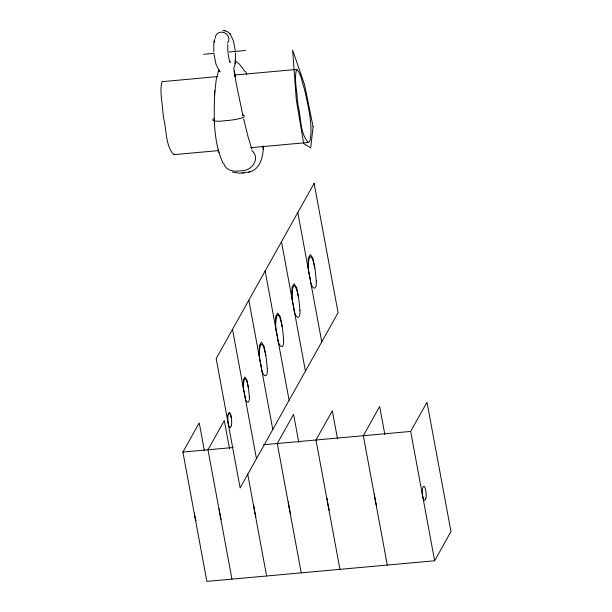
<?xml version="1.0" encoding="UTF-8"?>
<svg xmlns="http://www.w3.org/2000/svg" width="612" height="612" viewBox="0 0 612 612"><rect width="100%" height="100%" fill="white"/><g stroke="black" fill="none" stroke-linecap="round" stroke-linejoin="round"><path stroke-width="0.92" d="M246.636 74.427L245.925 72.048L243.729 70.357M263.428 145.939L262.839 147.699M227.557 420.054L227.633 415.265L229.301 412.281L230.693 414.454L231.282 417.659M243.232 387.274L243.423 379.715L244.915 377.038L246.95 380.06L248.281 387.251M259.128 355.824L259.389 345.742L261.378 342.177L264.086 346.201L265.86 355.794M275.454 326.617L275.714 316.526L277.703 312.962L280.411 316.993L282.186 326.578M291.779 297.401L292.039 287.319L294.035 283.754L296.736 287.778L298.511 297.371M308.104 268.194L308.364 258.111L310.361 254.546L313.061 258.57L314.836 268.155M234.373 71.26L234.35 69.921L234.082 72.201M214.521 95.082L216.197 79.866L218.805 69.76L218.43 70.778M250.01 171.773C260.375 168.797 263.038 156.687 263.336 147.278M263.168 149.596L263.229 148.754M214.82 90.828C213.863 115.002 212.808 140.921 223.143 163.419M227.794 44.523L227.771 50.964M214.514 39.267L213.779 44.798L213.848 51.867M234.909 64.956L235.559 59.242L235.452 52.9M235.123 63.763L235.276 62.692M214.024 42.083L214.085 41.647M214.116 41.463L214.177 41.004M231.466 425.003L231.588 424.284A6.755 1.706 84.8 0 0 229.592 413.498L229.24 413.505M425.914 498.076L426.09 497.12A6.755 1.706 84.8 0 0 424.093 486.333L423.833 486.326A10.236 2.586 84.8 0 0 422.571 488.353L422.341 489.501A6.801 1.714 84.8 0 0 424.33 500.272L424.682 500.279A10.251 2.586 84.8 0 0 425.914 498.053M234.786 65.507L233.463 69.248M434.635 560.776L410.675 431.429L427 402.222L450.96 531.56L434.635 560.776L206.864 581.4L182.904 452.054L199.229 422.846L204.439 450.968M214.391 118.338C208.026 121.949 221.207 121.329 223.349 120.878A40.4 8.033 -8.2 0 0 228.192 120.442C229.599 120.465 250.53 117.749 242.566 114.926M230.273 427.413L229.829 427.428A6.801 1.714 84.8 0 1 227.832 416.665L228.008 415.716A10.251 2.586 84.8 0 1 229.24 413.528M217.252 76.607L162.004 81.687C159.495 91.081 162.272 101.34 162.746 110.948A100.689 25.421 84.8 0 0 163.741 118.743C166.648 130.126 165.454 145.878 173.793 154.652L218.323 150.621M296.843 69.401L296.537 69.5C294.035 78.902 296.805 89.153 297.287 98.761A100.689 25.421 84.8 0 0 298.274 106.557C301.188 117.948 299.995 133.691 308.333 142.466A15.078 3.802 84.8 0 0 310.445 138.695C312.357 123.555 308.647 108.362 305.495 93.636A100.689 25.421 84.8 0 0 303.827 87.057C301.708 81.251 301.15 73.998 296.843 69.401L234.312 75.069M232.476 172.056L239.315 173.227L249.145 172.033M248.64 172.186L250.515 171.62M203.788 54.277L214.223 53.328M227.496 52.127L245.511 50.498M250.537 147.699L308.333 142.466M182.904 452.054L233.203 447.502M263.573 444.748L410.675 431.429M242.275 173.142L242.803 173.097M243.752 173.005L244.28 172.959M224.489 30.684L222.898 30.623M224.872 30.745L227.519 31.732L230.051 33.928M224.222 30.638L225.147 30.791M234.694 60.642L238.879 63.571L243.729 69.516M229.316 61.307L230.311 62.432L229.072 59.257L228.001 53.474M251.731 150.498L252.136 150.843M220.213 71.872L219.249 70.847M252.527 151.21C260.437 158.845 251.501 170.893 242.008 170.687A40.4 36.804 -40.3 0 1 237.165 171.123C231.826 171.605 225.285 169.417 223.885 163.649M230.188 34.104L233.363 40.706L235.238 50.429M214.062 54.346L215.937 64.061L219.111 70.671M229.798 33.614L230.433 34.402M218.867 70.365L219.501 71.153M251.892 149.091L248.281 137.616L243.675 118.935M221.139 519.397L220.488 516.842A24.243 6.12 84.8 0 1 219.632 512.298L219.18 508.84M376.602 506.07L375.768 502.521A33.66 8.499 84.8 0 1 374.949 498.099L374.376 494.083M329.256 510.362L328.422 506.812A33.66 8.499 84.8 0 1 327.604 502.383L327.038 498.367M290.539 513.866L289.713 510.316A33.66 8.499 84.8 0 1 288.887 505.887L288.321 501.871M255.9 517.002L255.066 513.453A33.66 8.499 84.8 0 1 254.248 509.031L253.674 505.007M218.889 152.48L218.178 149.726M242.926 115.607L236.224 83.553L234.358 70.908M384.864 434.627L379.654 406.506L363.329 435.721L387.297 565.06M297.799 212.54L321.759 341.886M337.526 438.911L332.316 410.797L315.991 440.005L339.951 569.351M281.474 241.748L305.434 371.094M298.809 442.415L293.599 414.301L277.274 443.509L301.242 572.855M265.149 270.963L289.109 400.302M248.824 300.171L272.784 429.517M232.499 329.378L256.459 458.725M247.669 473.826L266.595 575.991M229.523 448.695L224.313 420.574L207.988 449.782L231.948 579.128M234.901 76.102L234.977 76.607L234.388 71.512M196.154 520.468A6.801 1.714 84.8 0 1 194.494 513.185M231.466 425.003A10.236 2.586 84.8 0 1 230.265 427.383M215.271 38.296A6.977 6.334 29.2 0 1 224.267 32.643A6.977 6.334 29.2 0 1 227.412 43.1M174.726 154.033A15.078 3.802 84.8 0 1 173.793 154.652M249.352 396.859C250.017 405.09 245.488 402.941 244.991 396.438A24.243 6.12 84.8 0 1 244.142 391.894C242.123 386.287 244.372 369.862 247.837 385.139A29.475 7.443 84.8 0 1 248.648 389.5L249.352 396.859M267.291 368.6C267.964 380.993 261.638 375.202 261.255 366.978A33.66 8.499 84.8 0 1 260.437 362.549C257.813 354.845 260.421 331.436 265.394 353.537A40.4 10.197 84.8 0 1 266.251 358.188L267.291 368.6M283.616 339.392C284.289 351.778 277.963 345.994 277.58 337.77A33.66 8.499 84.8 0 1 276.762 333.341C274.138 325.63 276.746 302.229 281.719 324.322A40.4 10.197 84.8 0 1 282.576 328.981L283.616 339.392M299.941 310.185C300.614 322.57 294.288 316.779 293.905 308.555A33.66 8.499 84.8 0 1 293.087 304.133C290.463 296.422 293.072 273.013 298.044 295.114A40.4 10.197 84.8 0 1 298.901 299.773L299.941 310.185M316.274 280.969C316.94 293.362 310.613 287.571 310.23 279.347A33.66 8.499 84.8 0 1 309.412 274.918C306.788 267.214 309.397 243.805 314.369 265.899A40.4 10.197 84.8 0 1 315.226 270.558L316.274 280.969M313.099 126.722L310.735 147.844L303.667 143.598L296.292 99.725L292.628 50.138L304.592 84.869L313.099 126.722M314.124 183.332L216.174 358.594L240.133 487.94L338.084 312.671L314.124 183.332"/></g></svg>
